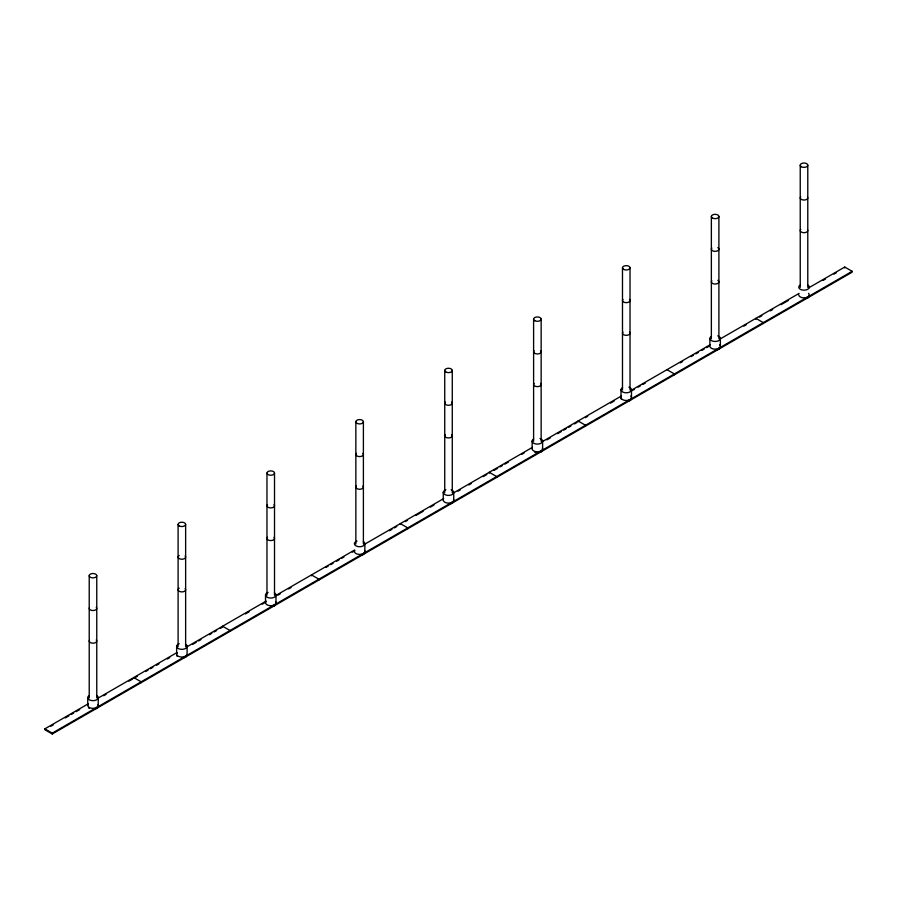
<?xml version="1.0" encoding="UTF-8"?>
<svg xmlns="http://www.w3.org/2000/svg" width="897" height="897" viewBox="0 0 897 897"><rect width="100%" height="100%" fill="white"/><g stroke="black" fill="none" stroke-linecap="round" stroke-linejoin="round"><path stroke-width="1.35" d="M808.713 287.847L844.739 267.048L852.15 271.32L852.15 272.172L52.261 733.993L44.85 729.71L44.85 728.857L88.085 703.898M97.695 698.348L176.967 652.579M186.576 647.04L265.837 601.27M275.446 595.72L354.719 549.962M364.328 544.412L443.6 498.642M453.209 493.103L532.47 447.334M542.08 441.784L621.352 396.014M630.961 390.475L710.222 344.706M719.831 339.156L799.104 293.397M50.86 726.245L53.259 724.866M65.268 717.925L68.867 715.851M71.278 714.461L73.677 713.07M76.077 711.68L79.676 709.605M103.704 695.736L106.104 694.345M128.921 681.171L132.521 679.096M134.931 677.706L137.331 676.316M145.74 671.472L148.14 670.081M150.539 668.691L152.939 667.312M156.549 665.226L158.948 663.836M167.358 658.981L169.757 657.602M192.575 644.427L196.185 642.342M198.585 640.951L200.984 639.572M209.393 634.717L211.793 633.327M214.192 631.948L216.603 630.557M220.202 628.472L222.602 627.093L222.602 626.229L230.013 630.513L230.013 631.365M245.419 613.918L249.03 611.832M262.238 604.208L264.637 602.818M277.857 595.193L280.256 593.803M288.666 588.948L291.065 587.569M325.891 567.453L328.291 566.063M330.701 564.684L333.101 563.294M336.7 561.219L339.1 559.829M341.51 558.439L343.91 557.048M352.319 552.204L354.719 550.814M389.545 530.699L391.955 529.32M394.355 527.929L396.754 526.539M405.164 521.684L407.563 520.305M415.973 515.45L423.182 511.29M430.381 507.13L433.991 505.045M458.008 491.175L460.408 489.796M468.817 484.941L471.217 483.55M483.225 476.621L486.836 474.535M494.034 470.376L497.644 468.301M500.044 466.911L502.443 465.521M504.854 464.141L508.453 462.056M521.662 454.431L524.061 453.041M546.89 439.866L550.489 437.781M557.699 433.621L561.298 431.547M563.697 430.156L566.097 428.777M568.507 427.387L570.907 425.997M574.506 423.922L576.917 422.532M585.315 417.677L587.726 416.286M610.543 403.112L614.142 401.037M632.161 390.632L634.56 389.242M638.159 387.168L640.57 385.777M642.97 384.398L645.369 383.008M680.206 362.893L682.606 361.513M691.015 356.658L693.415 355.268M695.814 353.878L698.214 352.499M701.824 350.413L704.223 349.034M706.623 347.644L709.022 346.253M743.86 326.149L746.259 324.759M759.467 317.134L761.867 315.744M770.276 310.889L772.676 309.51M781.085 304.655L788.295 300.495M823.121 280.38L825.532 278.989M833.93 274.146L836.34 272.755M44.85 728.857L52.261 733.129L852.15 271.32M666.987 369.665L674.398 373.948L674.398 374.8M844.739 267.048L844.739 267.9M807.782 165.183L807.782 287.376M807.715 296.974L807.715 297.838M800.236 165.183L800.236 287.376M763.269 323.492L763.269 322.628L755.868 318.357L755.868 319.209M720.369 338.449L720.369 346.152M718.901 216.502L718.901 338.685M718.833 348.294L718.833 349.146M711.366 216.502L711.366 338.685M709.897 338.449L709.897 346.152A5.236 3.027 0 0 0 716.49 349.068A5.236 3.027 0 0 0 719.663 344.639M631.488 389.769L631.488 397.461M630.03 267.811L630.03 390.004M629.952 399.602L629.952 400.454M622.484 267.811L622.484 390.004M621.016 389.769L621.016 397.461M585.517 426.109L585.517 425.256L578.117 420.985L578.117 421.837M542.618 441.077L542.618 448.78M541.149 319.13L541.149 441.313M541.082 450.911L541.082 451.774M533.603 319.13L533.603 441.313M532.145 441.077L532.145 448.78M496.646 477.428L496.646 476.576L489.235 472.293L489.235 473.145M453.736 492.397L453.736 500.089M452.267 370.439L452.267 492.621M452.2 502.23L452.2 503.082M444.733 370.439L444.733 492.621M443.264 492.397L443.264 500.089M407.765 528.737L407.765 527.885L400.354 523.613L400.354 524.465M364.855 543.705L364.855 551.397M363.397 421.747A3.767 2.175 0 0 1 357.735 423.631A3.767 2.175 0 0 1 357.735 419.863A3.767 2.175 0 0 1 363.397 421.747L363.397 543.941M363.33 553.539L363.33 554.391M355.851 421.747L355.851 543.941M318.883 580.056L318.883 579.193L311.483 574.921L311.483 575.773M275.984 595.014L275.984 602.717M274.516 473.067A3.767 2.175 0 0 1 268.865 474.95A3.767 2.175 0 0 1 268.865 471.183A3.767 2.175 0 0 1 274.516 473.067L274.516 595.249M274.448 604.858L274.448 605.71M266.97 473.067L266.97 595.249M265.512 595.014L265.512 602.717M187.103 646.333L187.103 654.025A5.236 3.027 0 0 1 180.51 656.952A5.236 3.027 0 0 1 177.337 652.511M185.634 524.375L185.634 646.569M185.567 656.167L185.567 657.019M178.099 524.375L178.099 646.569M176.631 646.333L176.631 654.025M141.132 682.673L141.132 681.821L133.731 677.549L133.731 678.401M98.233 697.642L98.233 705.345M96.764 575.683A3.767 2.175 0 0 1 91.102 577.578A3.767 2.175 0 0 1 91.102 573.8A3.767 2.175 0 0 1 96.764 575.683L96.764 697.877M96.697 707.475L96.697 708.338M89.218 575.683L89.218 697.877M87.749 697.642L87.749 705.345M52.261 733.129L52.261 733.993M275.805 601.932A5.236 3.027 0 0 1 270.064 605.71A5.236 3.027 0 0 1 266.207 601.203M275.984 603.569A5.236 3.027 0 0 1 272.105 606.495M274.448 592.883A5.236 3.027 0 0 1 274.112 597.335A5.236 3.027 0 0 1 266.454 596.752A5.236 3.027 0 0 1 268.125 592.401M274.011 537.314A3.767 2.175 0 0 1 270.748 540.577A3.767 2.175 0 0 1 267.485 537.314M274.011 504.641A3.767 2.175 0 0 1 270.748 507.915A3.767 2.175 0 0 1 267.485 504.641M186.408 656.391A5.236 3.027 0 0 1 183.223 657.804M177.337 656.391A5.236 3.027 0 0 1 176.81 655.662M185.567 644.192A5.236 3.027 0 0 1 185.231 648.643A5.236 3.027 0 0 1 177.584 648.06A5.236 3.027 0 0 1 179.254 643.71M185.13 588.623A3.767 2.175 0 0 1 184.031 591.493A3.767 2.175 0 0 1 178.985 591.112A3.767 2.175 0 0 1 179.198 588.174M185.13 555.961A3.767 2.175 0 0 1 184.031 558.831A3.767 2.175 0 0 1 178.985 558.45A3.767 2.175 0 0 1 179.198 555.501M98.053 704.56A5.236 3.027 0 0 1 92.313 708.338A5.236 3.027 0 0 1 88.455 703.831M98.053 706.982A5.236 3.027 0 0 1 94.342 709.112M89.285 708.338A5.236 3.027 0 0 1 88.455 707.711M96.697 695.5A5.236 3.027 0 0 1 96.697 699.783A5.236 3.027 0 0 1 89.285 699.783A5.236 3.027 0 0 1 89.285 695.5M96.259 639.942A3.767 2.175 0 0 1 93.479 643.183A3.767 2.175 0 0 1 89.352 640.469M96.259 607.269A3.767 2.175 0 0 1 93.479 610.521A3.767 2.175 0 0 1 89.352 607.796M808.545 293.33A5.236 3.027 0 0 1 805.36 297.759A5.236 3.027 0 0 1 798.767 294.844M809.072 296.481A5.236 3.027 0 0 1 805.36 298.611M807.715 284.999A5.236 3.027 0 0 1 807.715 289.283A5.236 3.027 0 0 1 800.303 289.283A5.236 3.027 0 0 1 800.303 284.999M807.648 229.957A3.767 2.175 0 0 1 803.521 232.682A3.767 2.175 0 0 1 800.741 229.441M807.648 197.295A3.767 2.175 0 0 1 803.521 200.02A3.767 2.175 0 0 1 800.741 196.768M720.19 347.789A5.236 3.027 0 0 1 716.49 349.931M717.746 335.837A5.236 3.027 0 0 1 719.416 340.187A5.236 3.027 0 0 1 711.769 340.77A5.236 3.027 0 0 1 711.433 336.319M717.802 280.301A3.767 2.175 0 0 1 718.015 283.239A3.767 2.175 0 0 1 712.969 283.62A3.767 2.175 0 0 1 711.87 280.75M717.802 247.628A3.767 2.175 0 0 1 718.015 250.566A3.767 2.175 0 0 1 712.969 250.947A3.767 2.175 0 0 1 711.87 248.077M630.793 395.947A5.236 3.027 0 0 1 626.936 400.466A5.236 3.027 0 0 1 621.195 396.687M631.309 399.098A5.236 3.027 0 0 1 627.608 401.239M621.195 399.098A5.236 3.027 0 0 1 621.016 398.324M628.875 387.145A5.236 3.027 0 0 1 630.546 391.507A5.236 3.027 0 0 1 622.888 392.079A5.236 3.027 0 0 1 622.552 387.627M629.515 332.058A3.767 2.175 0 0 1 626.252 335.332A3.767 2.175 0 0 1 622.989 332.058M629.515 299.396A3.767 2.175 0 0 1 626.252 302.659A3.767 2.175 0 0 1 622.989 299.396M542.438 447.995A5.236 3.027 0 0 1 537.381 451.796A5.236 3.027 0 0 1 532.313 447.995M542.618 449.632A5.236 3.027 0 0 1 539.994 452.256M538.727 452.548A5.236 3.027 0 0 1 537.381 452.66M536.025 452.548A5.236 3.027 0 0 1 534.758 452.256M539.994 438.465A5.236 3.027 0 0 1 541.665 442.815A5.236 3.027 0 0 1 534.007 443.398A5.236 3.027 0 0 1 533.67 438.947M540.644 383.378A3.767 2.175 0 0 1 537.381 386.641A3.767 2.175 0 0 1 534.107 383.378M540.644 350.705A3.767 2.175 0 0 1 537.381 353.967A3.767 2.175 0 0 1 534.107 350.705M453.557 499.304A5.236 3.027 0 0 1 448.5 503.116A5.236 3.027 0 0 1 443.443 499.304M453.736 500.941A5.236 3.027 0 0 1 448.5 503.968M451.124 489.773A5.236 3.027 0 0 1 452.514 494.337A5.236 3.027 0 0 1 444.486 494.337A5.236 3.027 0 0 1 445.876 489.773M451.763 434.686A3.767 2.175 0 0 1 448.5 437.949A3.767 2.175 0 0 1 445.237 434.686M451.763 402.024A3.767 2.175 0 0 1 448.5 405.287A3.767 2.175 0 0 1 445.237 402.024M364.687 550.623A5.236 3.027 0 0 1 359.619 554.424A5.236 3.027 0 0 1 354.562 550.623M364.687 553.045A5.236 3.027 0 0 1 360.975 555.176M363.33 541.564A5.236 3.027 0 0 1 362.993 546.026A5.236 3.027 0 0 1 355.335 545.443A5.236 3.027 0 0 1 357.006 541.082M362.893 486.006A3.767 2.175 0 0 1 359.619 489.269A3.767 2.175 0 0 1 356.356 486.006M362.893 453.333A3.767 2.175 0 0 1 359.619 456.595A3.767 2.175 0 0 1 356.356 453.333M179.198 525.911A3.767 2.175 0 0 0 185.511 524.936A3.767 2.175 0 0 0 180.891 522.278A3.767 2.175 0 0 0 179.198 525.911M801.346 166.73A3.767 2.175 0 0 0 807.648 165.754A3.767 2.175 0 0 0 803.028 163.086A3.767 2.175 0 0 0 801.346 166.73M712.465 218.038A3.767 2.175 0 0 0 718.777 217.063A3.767 2.175 0 0 0 714.158 214.394A3.767 2.175 0 0 0 712.465 218.038M623.583 269.347A3.767 2.175 0 0 0 629.896 268.371A3.767 2.175 0 0 0 625.276 265.714A3.767 2.175 0 0 0 623.583 269.347M534.713 320.666A3.767 2.175 0 0 0 541.014 319.691A3.767 2.175 0 0 0 536.406 317.022A3.767 2.175 0 0 0 534.713 320.666M445.831 371.975A3.767 2.175 0 0 0 452.144 370.999A3.767 2.175 0 0 0 447.525 368.331A3.767 2.175 0 0 0 445.831 371.975"/></g></svg>
